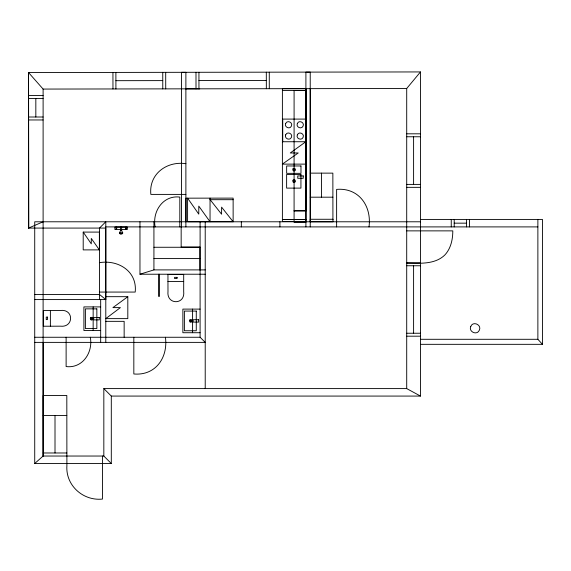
<?xml version="1.0" encoding="UTF-8"?>
<svg xmlns="http://www.w3.org/2000/svg" width="571" height="571" viewBox="0 0 571 571"><rect width="100%" height="100%" fill="white"/><g stroke="black" fill="none" stroke-linecap="round" stroke-linejoin="round"><path stroke-width="0.86" d="M305.906 88.648L305.906 211.034L294.094 211.034M310.231 221.784L310.239 88.641M420.484 71.932L420.484 396.074L406.709 388.594L406.709 88.491L420.484 71.932L28.55 72.56L28.55 228.079L105.792 228.079L105.792 299.582L34.724 299.582M420.484 221.784L34.724 221.784L34.724 463.516L43.111 456.036L103.829 456.036L111.302 463.516L111.302 396.074L103.829 388.594L103.829 456.036M127.811 296.713L112.908 307.612L120.395 307.612L105.792 318.625L127.811 318.625L127.811 296.677L105.792 296.677M305.799 141.744L290.275 152.971L298.233 152.971L282.395 164.084M28.55 228.079L43.111 221.784M139.966 221.784L139.966 274.223L153.927 269.897L205.217 269.897M50.391 326.219L60.526 326.177C73.873 327.661 73.98 308.875 60.526 310.474L43.31 310.474L43.31 326.219L50.391 326.219L50.391 310.474M115.899 80.682L162.764 80.611M198.951 80.554L266.329 80.447M28.8 228.079L28.55 72.56L43.111 89.069L406.709 88.491M185.882 88.862L199.714 88.862M305.906 90.425L294.094 90.425L294.086 222.305L305.906 222.305M282.395 90.504L306.013 90.496M28.55 95.528L43.111 95.528M28.55 98.483L43.111 98.483M28.55 117.005L43.111 117.005M28.55 119.96L43.111 119.96M406.709 133.807L420.484 133.807M406.709 136.762L420.484 136.762M282.395 141.744L306.106 141.729L306.106 119.089L282.738 119.089L282.738 141.729M185.882 163.691C166.811 160.829 148.703 174.055 150.851 194.397L185.882 194.397M282.395 164.12L305.799 164.12M310.253 173.134L332.857 173.134L332.922 219.271M406.709 184.397L420.484 184.397M406.709 187.345L420.484 187.345M310.253 197.188L332.922 197.188M210.042 199.693L233.132 199.693M294.086 210.62L305.906 210.62M282.395 219.471L306.013 219.471M420.484 219.421L542.45 219.421L542.45 344.327L420.484 344.327M282.395 219.535L306.013 219.535M185.996 221.784L185.996 198.166L233.132 198.116L233.132 221.734L187.595 221.769L187.595 198.151L198.779 214.132L198.779 206.102L210.042 221.769L210.042 198.116M454.209 223.161L466.571 223.161M105.792 226.901L537.875 226.901M120.574 229.492L114.907 229.492L114.907 227.094L127.34 227.094L127.34 229.492L121.63 229.492M120.574 230.241L121.63 230.241M406.709 230.87L452.803 230.87C452.81 239.513 450.847 248.663 444.723 255.109C434.617 264.758 419.499 263.224 406.709 263.188M83.202 232.09L99.375 232.09L99.375 249.891L83.202 249.891L83.202 232.09L91.289 243.867L91.289 238.435L99.375 249.891M200.1 247.072L181.164 247.072L181.164 226.901M153.927 247.264L199.929 247.264L199.929 269.897M153.927 258.577L199.929 258.577M99.49 262.653C118.261 259.534 137.433 271.353 135.199 292.066L99.49 292.066M406.709 262.803L420.484 262.803M406.709 265.758L420.484 265.758M139.966 274.223L205.217 274.223M167.953 281.496L167.988 291.638C166.504 304.985 185.29 305.092 183.691 291.638L183.691 274.423L167.953 274.423L167.953 281.496L183.691 281.496M34.724 294.465L99.49 294.465L105.792 299.582M100.667 306.898L83.908 306.898L83.908 330.516L100.667 330.516M200.093 309.104L182.87 309.104L182.87 332.722L200.093 332.722M105.792 321.345L124.15 321.345L124.15 337.261M406.709 333.243L420.484 333.243M406.709 336.191L420.484 336.191M34.724 337.261L200.1 337.261L205.217 342.379L34.724 342.379M420.484 339.295L537.875 339.295L542.45 344.327M103.829 388.594L406.709 388.594M111.302 396.074L420.484 396.074M43.203 415.46L66.814 415.46M43.203 452.981L66.864 452.981M34.724 463.516L111.302 463.516M233.132 221.734L221.591 207.13L221.591 214.211L210.042 199.572M269.269 72.174L269.298 88.705M266.314 72.182L266.343 88.712M198.936 72.289L198.958 88.819M195.989 72.296L196.01 88.826M165.697 72.346L165.726 88.876M162.749 72.346L162.778 88.876M115.884 72.424L115.913 88.955M112.937 72.424L112.965 88.955M43.111 342.379L43.246 456.036L43.203 395.51L66.814 395.51L66.9 465.601C65.451 485.357 83.095 501.145 102.452 499.068L102.452 456.036M537.875 219.421L537.875 339.295M469.526 219.421L469.526 226.901M466.571 219.421L466.571 226.901M454.209 219.421L454.209 226.901M451.254 219.421L451.254 226.901M413.597 136.762L413.597 184.397M413.597 265.758L413.597 333.243M369.002 226.901C371.814 206.195 358.852 187.445 336.619 189.394L336.619 226.901M321.559 173.127L321.559 197.188M310.231 226.901L310.231 72.117L305.906 72.117L305.906 226.901M279.911 221.784L279.911 226.901M241.333 221.784L241.333 226.901M205.217 221.784L205.217 388.594M200.1 221.784L200.1 337.261M192.584 309.104L192.584 332.722M185.882 226.901L185.882 72.317L181.549 72.317L181.549 226.901M179.815 226.901L179.815 197.088C163.035 194.975 152.15 211.555 155.126 226.901M165.426 337.261C168.188 357.496 155.59 375.889 133.828 373.976L133.828 337.261M159.509 274.223L159.509 296.335L158.531 296.335L158.531 274.223M153.927 221.784L153.927 269.897M126.041 227.094L126.005 229.492M121.63 227.094L121.63 230.484L122.715 232.989L122.558 233.61L121.238 234.181L120.274 234.103L119.489 232.989L120.574 230.484L120.574 227.094M116.163 227.094L116.163 229.492M105.792 342.379L105.792 221.784L99.49 228.079L99.49 299.582M100.674 299.582L100.674 342.379M93.152 306.898L93.152 330.516M90.304 337.261C93.237 352.314 82.609 368.638 66.122 366.561L66.122 337.261M55.009 415.46L55.009 452.981M43.111 89.069L43.111 456.036M35.83 98.483L35.83 117.005M297.327 123.536C295.65 127.126 301.659 129.853 303.13 125.991C304.807 122.408 298.797 119.674 297.327 123.536M297.327 134.849C295.65 138.432 301.659 141.158 303.13 137.297C304.807 133.714 298.797 130.987 297.327 134.849M285.664 123.536C283.987 127.126 289.997 129.853 291.467 125.991C293.144 122.408 287.134 119.674 285.664 123.536M285.664 134.849C283.987 138.432 289.997 141.158 291.467 137.297C293.144 133.714 287.134 130.987 285.664 134.849M470.768 326.455C468.277 331.78 477.206 335.834 479.39 330.095C481.888 324.771 472.952 320.716 470.768 326.455M90.696 317.726L90.297 318.461L90.696 319.681L91.431 320.081L92.652 319.681L93.052 318.946L92.652 317.726L91.917 317.326L90.696 317.726M91.117 318.147L91.117 319.26L92.231 319.26L92.231 318.147L91.117 318.147M189.872 319.938L189.472 320.674L189.872 321.887L190.607 322.294L191.82 321.887L192.227 321.159L191.82 319.938L191.092 319.539L189.872 319.938M190.293 320.36L190.293 321.473L191.406 321.473L191.406 320.36L190.293 320.36M293.116 168.681L292.709 169.416L293.116 170.629L293.844 171.036L295.064 170.629L295.464 169.901L295.064 168.681L294.329 168.281L293.116 168.681M293.53 169.102L293.53 170.215L294.643 170.215L294.643 169.102L293.53 169.102M293.116 180.122L292.709 180.85L293.116 182.07L293.844 182.47L295.064 182.07L295.464 181.335L295.064 180.122L294.329 179.715L293.116 180.122M293.53 180.536L293.53 181.649L294.643 181.649L294.643 180.536L293.53 180.536M122.694 232.918C120.966 235.038 116.513 231.698 122.694 232.918M116.755 228.079C115.499 228.107 117.026 228.964 116.755 228.079M126.005 228.314C125.177 228.971 125.256 227.622 126.005 228.314M306.013 88.669L282.395 88.669L282.395 221.469L306.013 221.469L306.013 88.669M300.981 165.968L286.649 165.968L286.649 173.348L300.981 173.348L300.981 165.968M300.938 174.455L286.621 174.455L286.621 188.109L300.938 188.109L300.938 174.455M303.251 175.932L297.741 175.932L297.741 178.295L303.251 178.295L303.251 175.932M332.964 219.271L310.281 219.271L310.331 221.784L332.964 221.784L332.964 219.271M177.074 277.363L174.569 277.363L174.569 278.555L177.074 278.555L177.074 277.363M96.849 308.861L85.393 308.861L85.393 328.546L96.849 328.546L96.849 308.861M196.274 311.074L184.39 311.074L184.39 330.752L196.274 330.752L196.274 311.074M47.443 317.098L46.251 317.098L46.251 319.596L47.443 319.596L47.443 317.098M99.268 317.526L93.758 317.526L93.758 319.888L99.268 319.888L99.268 317.526M198.658 319.731L193.148 319.731L193.148 322.094L198.658 322.094L198.658 319.731"/></g></svg>
